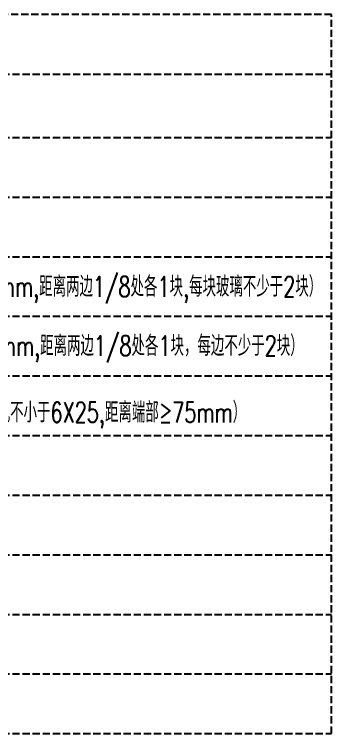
# Model space of a CAD drawing. Extents: x -202236 to 1002404, y -663931 to 1550022.
# Drawn here: x 23292 to 23621, y -356578 to -355830 of the extents above; entities that cross this region are included whole.
import ezdxf
from ezdxf.enums import TextEntityAlignment as Align

# ---------------------------------------------------------------- set-up
doc = ezdxf.new("R2010")
doc.units = 0
doc.linetypes.add('ZN-DASH', pattern=[0.35, 0.25, -0.1])
doc.layers.add('!ZN1-文字-7', color=7, linetype='Continuous')
doc.layers.add('!ZN6-虚线-8', color=8, linetype='ZN-DASH')
doc.styles.add('ZNTextStyle', font='ROMANS.shx', dxfattribs={"width": 0.7, "bigfont": 'CHINESE.shx'})

msp = doc.modelspace()

# ---------------------------------------------------------------- linework, layer by layer
at = {"layer": '!ZN6-虚线-8', "ltscale": 30}
for p, q in [((22743.71977287679, -355892.3426415843), (23621.30587477214, -355892.3426415843)), ((22743.71977287679, -355958.3426415843), (23621.30587477214, -355958.3426415843)), ((22743.71977287679, -356020.3426415843), (23621.30587477214, -356020.3426415843)), ((22743.71977287679, -356082.3426415843), (23621.30587477214, -356082.3426415843)), ((22743.71977287679, -356144.3426415843), (23621.30587477214, -356144.3426415843)), ((22743.71977287679, -356206.3426415843), (23621.30587477214, -356206.3426415843)), ((22743.71977287679, -356268.3426415843), (23621.30587477214, -356268.3426415843)), ((22743.71977287679, -356330.3426415843), (23621.30587477214, -356330.3426415843)), ((22743.71977287679, -356392.3426415843), (23621.30587477214, -356392.3426415843)), ((22743.71977287679, -356454.3426415843), (23621.30587477214, -356454.3426415843)), ((22743.71977287679, -356516.3426415843), (23621.30587477214, -356516.3426415843))]:
    msp.add_line(p, q, dxfattribs=at)
msp.add_lwpolyline([(22743.71977287679, -356578.3426415843), (23621.30587477214, -356578.3426415843), (23621.30587477214, -355830.3426415843), (22743.71977287679, -355830.3426415843)], close=True, dxfattribs=at)

# ---------------------------------------------------------------- texts
at = {"layer": '!ZN1-文字-7', "ltscale": 30, "style": 'ZNTextStyle', "width": 0.7}
for s, p in [('氯丁橡胶玻璃垫块（L=100mm,距离两边1/8处各1块,每块玻璃不少于2块）', (23611.54393561976, -356113.4375235982)), ('氯丁橡胶玻璃定位块（L=30mm,距离两边1/8处各1块，每边不少于2块）', (23592.28792283565, -356174.9872211698)), ('尼龙防风块（泻水孔处,单个排水孔不小于6X25,距离端部≥75mm）', (23532.58434288045, -356244.2634646791))]:
    msp.add_text(s, height=21, dxfattribs=at).set_placement(p, align=Align.MIDDLE_RIGHT)

doc.saveas('drawing.dxf')
